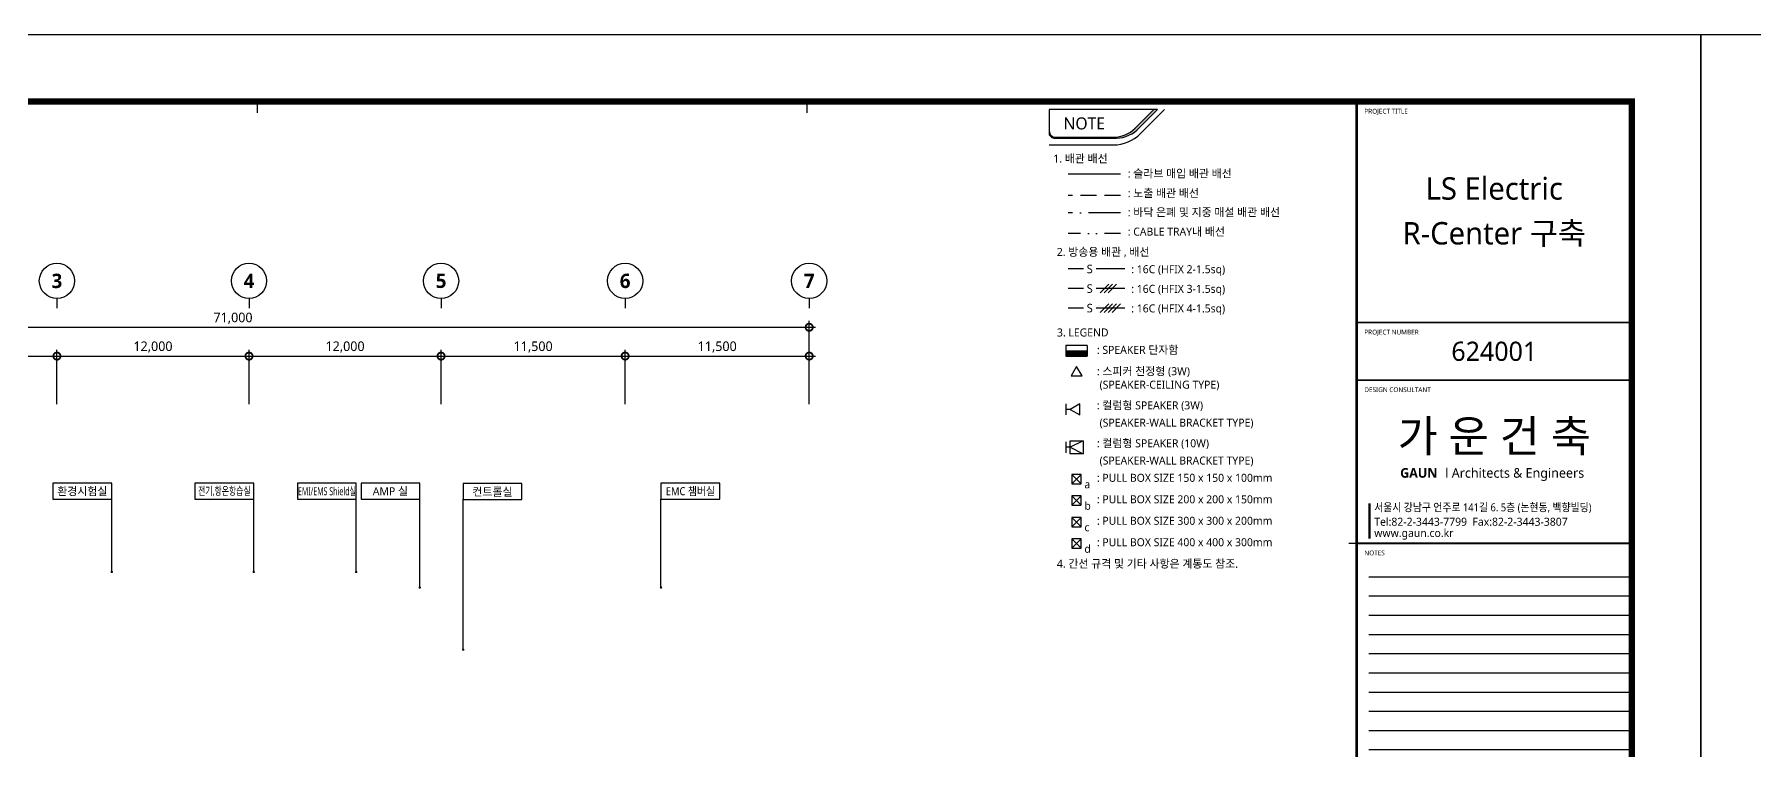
# Model space of a CAD drawing. Header units: millimetres. Extents: x -168200 to 336400, y 0 to 118800.
# Drawn here: x 64093 to 171564, y 74051 to 118800 of the extents above; entities that cross this region are included whole.
import ezdxf
from ezdxf.enums import TextEntityAlignment as Align

# ---------------------------------------------------------------- set-up
doc = ezdxf.new("R2010")
doc.units = ezdxf.units.MM
doc.header["$LTSCALE"] = 2000
doc.header["$PDMODE"] = 3
doc.header["$PDSIZE"] = -5
for name, pattern in [('DASHDOT3', [1.5, 1, -0.25, 0, -0.25]), ('DIVIDE', [1.25, 0.5, -0.25, 0, -0.25, 0, -0.25]), ('HIDDEN', [0.375, 0.25, -0.125])]:
    doc.linetypes.add(name, pattern=pattern)
doc.layers.get('Defpoints').update_dxf_attribs({"color": 167})
for name, color, linetype in [('arch', 8, 'Continuous'), ('elec-box', 6, 'Continuous'), ('REV', 1, 'Continuous'), ('S', 4, 'Continuous'), ('S2', 4, 'HIDDEN'), ('S3', 4, 'DASHDOT3'), ('S4', 4, 'DIVIDE'), ('SHT', 5, 'Continuous'), ('SYM', 3, 'Continuous'), ('SYM-BUB', 3, 'Continuous')]:
    doc.layers.add(name, color=color, linetype=linetype)
doc.styles.add('$0$스타일1', font='malgun.ttf')
doc.styles.add('GHS', font='malgun.ttf')
doc.styles.add('XR-SHEET$0$XR-SHEET$0$XR-SHEET$0$맑은고딕', font='malgun.ttf')
doc.styles.add('XR-SHEET$0$XR-SHEET$0$XREF-Form$0$맑은고딕', font='malgun.ttf')
doc.styles.add('XR-SHEET$0$XR-SHEET$0$XREF-Form$0$맑은고딕B', font='malgunbd.ttf')
doc.styles.add('스타일1', font='malgun.ttf')
doc.styles.add('스타일2', font='malgunbd.ttf')
doc.dimstyles.new('CJA', dxfattribs={"dimscale": 300, "dimtxt": 2.7, "dimasz": 1, "dimexe": 2, "dimexo": 3, "dimgap": 1, "dimtad": 1, "dimdec": 0, "dimzin": 1, "dimdsep": 46, "dimlunit": 6, "dimtxsty": '$0$스타일1', "dimblk": 'CJDOT', "dimcen": 0.09, "dimdle": 1, "dimclrd": 256, "dimclre": 256, "dimclrt": 3, "dimadec": 0, "dimazin": 0, "dimtfac": 1, "dimtdec": 0, "dimtix": 1, "dimtmove": 2, "dimatfit": 3, "dimldrblk": 'CJDOT', "dimfxl": 1, "dimtolj": 1, "dimtzin": 1, "dimarcsym": 0})
doc.dimstyles.new('DIM-QD 1', dxfattribs={"dimtxt": 3, "dimasz": 1.5, "dimexe": 1, "dimexo": 0, "dimgap": 1, "dimtad": 1, "dimdec": 3, "dimdsep": 46, "dimlunit": 6, "dimtxsty": '$0$스타일1', "dimblk1": 'ARCHTICK', "dimblk2": 'ARCHTICK', "dimsah": 1, "dimcen": 0, "dimclrd": 256, "dimclre": 256, "dimclrt": 3, "dimazin": 2, "dimtfac": 1, "dimtdec": 3, "dimtix": 1, "dimtmove": 2, "dimatfit": 3, "dimldrblk": 'ARCHTICK', "dimfxl": 1, "dimtolj": 1, "dimtzin": 0, "dimarcsym": 0})

# ---------------------------------------------------------------- blocks, each defined once
blk = doc.blocks.new('_DotSmall')
at = {"color": 0, "linetype": 'ByBlock', "const_width": 0.5}
blk.add_lwpolyline([(-0.0625, 0, 1), (0.0625, 0, 1)], format="xyb", close=True, dxfattribs=at)
blk = doc.blocks.new('*D7')
at = {"layer": 'arch', "color": 7, "lineweight": -2, "transparency": 16777216}
for p, q in [((41100, 100500), (112900, 100500)), ((41500, 95700), (41500, 100900)), ((112500, 95700), (112500, 100900))]:
    blk.add_line(p, q, dxfattribs=at)
at = {"layer": 'Defpoints', "color": 0, "transparency": 16777216}
for p in [(112500, 100500), (41500, 95100), (112500, 95100)]:
    blk.add_point(p, dxfattribs=at)
at = {"layer": 'arch', "color": 7, "lineweight": -2, "transparency": 16777216, "xscale": 900, "yscale": 900, "zscale": 900, "rotation": 180}
blk.add_blockref('_DotSmall', (41500, 100500), dxfattribs=at)
at = {"layer": 'arch', "color": 7, "lineweight": -2, "transparency": 16777216, "xscale": 900, "yscale": 900, "zscale": 900}
blk.add_blockref('_DotSmall', (112500, 100500), dxfattribs=at)
at = {"layer": 'arch', "color": 3, "transparency": 16777216, "insert": (76500, 101062), "char_height": 600, "attachment_point": 5, "style": '스타일1'}
blk.add_mtext('\\A1;71,000', dxfattribs=at)
blk = doc.blocks.new('CJDOT')
blk.add_line((-2, 0), (2, 0))
at = {"const_width": 0.5}
blk.add_lwpolyline([(-0.25, 0, 1), (0.25, 0, 1)], format="xyb", close=True, dxfattribs=at)
blk = doc.blocks.new('*D8')
at = {"layer": 'arch', "color": 7, "lineweight": -2, "transparency": 16777216}
for p, q in [((101000, 95700), (101000, 99100)), ((112500, 95700), (112500, 99100)), ((100600, 98700), (112900, 98700))]:
    blk.add_line(p, q, dxfattribs=at)
at = {"layer": 'Defpoints', "color": 0, "transparency": 16777216}
for p in [(112500, 98700), (101000, 95100), (112500, 95100)]:
    blk.add_point(p, dxfattribs=at)
at = {"layer": 'arch', "color": 7, "lineweight": -2, "transparency": 16777216, "xscale": 900, "yscale": 900, "zscale": 900, "rotation": 180}
blk.add_blockref('_DotSmall', (101000, 98700), dxfattribs=at)
at = {"layer": 'arch', "color": 7, "lineweight": -2, "transparency": 16777216, "xscale": 900, "yscale": 900, "zscale": 900}
blk.add_blockref('_DotSmall', (112500, 98700), dxfattribs=at)
at = {"layer": 'arch', "color": 3, "transparency": 16777216, "insert": (106750, 99262), "char_height": 600, "attachment_point": 5, "style": '스타일1'}
blk.add_mtext('\\A1;11,500', dxfattribs=at)
blk = doc.blocks.new('*D9')
at = {"layer": 'arch', "color": 7, "lineweight": -2, "transparency": 16777216}
for p, q in [((89500, 95700), (89500, 99100)), ((101000, 95700), (101000, 99100)), ((89100, 98700), (101400, 98700))]:
    blk.add_line(p, q, dxfattribs=at)
at = {"layer": 'Defpoints', "color": 0, "transparency": 16777216}
for p in [(101000, 98700), (89500, 95100), (101000, 95100)]:
    blk.add_point(p, dxfattribs=at)
at = {"layer": 'arch', "color": 7, "lineweight": -2, "transparency": 16777216, "xscale": 900, "yscale": 900, "zscale": 900, "rotation": 180}
blk.add_blockref('_DotSmall', (89500, 98700), dxfattribs=at)
at = {"layer": 'arch', "color": 7, "lineweight": -2, "transparency": 16777216, "xscale": 900, "yscale": 900, "zscale": 900}
blk.add_blockref('_DotSmall', (101000, 98700), dxfattribs=at)
at = {"layer": 'arch', "color": 3, "transparency": 16777216, "insert": (95250, 99262), "char_height": 600, "attachment_point": 5, "style": '스타일1'}
blk.add_mtext('\\A1;11,500', dxfattribs=at)
blk = doc.blocks.new('*D10')
at = {"layer": 'arch', "color": 7, "lineweight": -2, "transparency": 16777216}
for p, q in [((77500, 95700), (77500, 99100)), ((89500, 95700), (89500, 99100)), ((77100, 98700), (89900, 98700))]:
    blk.add_line(p, q, dxfattribs=at)
at = {"layer": 'Defpoints', "color": 0, "transparency": 16777216}
for p in [(89500, 98700), (77500, 95100), (89500, 95100)]:
    blk.add_point(p, dxfattribs=at)
at = {"layer": 'arch', "color": 7, "lineweight": -2, "transparency": 16777216, "xscale": 900, "yscale": 900, "zscale": 900, "rotation": 180}
blk.add_blockref('_DotSmall', (77500, 98700), dxfattribs=at)
at = {"layer": 'arch', "color": 7, "lineweight": -2, "transparency": 16777216, "xscale": 900, "yscale": 900, "zscale": 900}
blk.add_blockref('_DotSmall', (89500, 98700), dxfattribs=at)
at = {"layer": 'arch', "color": 3, "transparency": 16777216, "insert": (83500, 99262), "char_height": 600, "attachment_point": 5, "style": '스타일1'}
blk.add_mtext('\\A1;12,000', dxfattribs=at)
blk = doc.blocks.new('*D11')
at = {"layer": 'arch', "color": 7, "lineweight": -2, "transparency": 16777216}
for p, q in [((65500, 95700), (65500, 99100)), ((77500, 95700), (77500, 99100)), ((65100, 98700), (77900, 98700))]:
    blk.add_line(p, q, dxfattribs=at)
at = {"layer": 'Defpoints', "color": 0, "transparency": 16777216}
for p in [(77500, 98700), (65500, 95100), (77500, 95100)]:
    blk.add_point(p, dxfattribs=at)
at = {"layer": 'arch', "color": 7, "lineweight": -2, "transparency": 16777216, "xscale": 900, "yscale": 900, "zscale": 900, "rotation": 180}
blk.add_blockref('_DotSmall', (65500, 98700), dxfattribs=at)
at = {"layer": 'arch', "color": 7, "lineweight": -2, "transparency": 16777216, "xscale": 900, "yscale": 900, "zscale": 900}
blk.add_blockref('_DotSmall', (77500, 98700), dxfattribs=at)
at = {"layer": 'arch', "color": 3, "transparency": 16777216, "insert": (71500, 99262), "char_height": 600, "attachment_point": 5, "style": '스타일1'}
blk.add_mtext('\\A1;12,000', dxfattribs=at)
blk = doc.blocks.new('*D12')
at = {"layer": 'arch', "color": 7, "lineweight": -2, "transparency": 16777216}
for p, q in [((53500, 95700), (53500, 99100)), ((65500, 95700), (65500, 99100)), ((53100, 98700), (65900, 98700))]:
    blk.add_line(p, q, dxfattribs=at)
at = {"layer": 'Defpoints', "color": 0, "transparency": 16777216}
for p in [(65500, 98700), (53500, 95100), (65500, 95100)]:
    blk.add_point(p, dxfattribs=at)
at = {"layer": 'arch', "color": 7, "lineweight": -2, "transparency": 16777216, "xscale": 900, "yscale": 900, "zscale": 900, "rotation": 180}
blk.add_blockref('_DotSmall', (53500, 98700), dxfattribs=at)
at = {"layer": 'arch', "color": 7, "lineweight": -2, "transparency": 16777216, "xscale": 900, "yscale": 900, "zscale": 900}
blk.add_blockref('_DotSmall', (65500, 98700), dxfattribs=at)
at = {"layer": 'arch', "color": 3, "transparency": 16777216, "insert": (59500, 99262), "char_height": 600, "attachment_point": 5, "style": '스타일1'}
blk.add_mtext('\\A1;12,000', dxfattribs=at)
blk = doc.blocks.new('NEW_BUB')
at = {"layer": 'SYM-BUB', "color": 6}
blk.add_line((0, 3), (0, 0), dxfattribs=at)
blk.add_circle((0, 8.5), 5.5, dxfattribs=at)
at = {"layer": 'SYM-BUB', "color": 3, "style": '스타일2'}
blk.add_attdef('X', text='', height=4.5, dxfattribs=at).set_placement((0, 8.5), align=Align.MIDDLE)
blk = doc.blocks.new('XR-FORM-ET', base_point=(461, 408))
at = {"layer": 'Defpoints', "linetype": 'Continuous', "ltscale": 2}
for points in [[(147457, 84911), (163900, 84911)], [(147457, 84911), (163900, 84911)], [(147457, 83711), (163900, 83711)], [(147457, 83711), (163900, 83711)], [(147457, 82511), (163900, 82511)], [(147457, 82511), (163900, 82511)], [(147457, 81311), (163900, 81311)], [(147457, 81311), (163900, 81311)], [(147457, 80111), (163900, 80111)], [(147457, 80111), (163900, 80111)], [(147457, 78911), (163900, 78911)], [(147457, 78911), (163900, 78911)], [(147457, 77711), (163900, 77711)], [(147457, 77711), (163900, 77711)], [(147457, 76511), (163900, 76511)], [(147457, 76511), (163900, 76511)], [(147457, 75311), (163900, 75311)], [(147457, 75311), (163900, 75311)], [(147457, 74111), (163900, 74111)], [(147457, 74111), (163900, 74111)]]:
    blk.add_lwpolyline(points, dxfattribs=at)
at = {"layer": 'SHT', "color": 171}
for p, q in [((78000, 114600), (78000, 113900)), ((112350, 114600), (112350, 113900)), ((146700, 87000), (146000, 87000))]:
    blk.add_line(p, q, dxfattribs=at)
at = {"layer": 'SHT'}
blk.add_lwpolyline([(0, 118800), (168200, 118800), (168200, 0), (0, 0)], close=True, dxfattribs=at)
at = {"layer": 'SHT', "const_width": 400}
blk.add_lwpolyline([(9300, 114600), (163900, 114600), (163900, 4200), (9300, 4200)], close=True, dxfattribs=at)
at = {"layer": 'SHT'}
for points, const_width in [([(146700, 114600), (146700, 4200)], 160), ([(146700, 100800), (163900, 100800)], 114), ([(146700, 97200), (163900, 97200)], 114), ([(146700, 87000), (163900, 87000)], 114)]:
    blk.add_lwpolyline(points, dxfattribs=dict(at, const_width=const_width))
at = {"layer": 'SHT', "color": 7, "const_width": 140}
blk.add_lwpolyline([(147500, 89500), (147500, 87300)], dxfattribs=at)
at = {"layer": 'SHT', "color": 9, "style": 'XR-SHEET$0$XR-SHEET$0$XREF-Form$0$맑은고딕'}
for s, p in [('PROJECT TITLE', (147180, 114000)), ('PROJECT NUMBER', (147180, 100200)), ('DESIGN CONSULTANT', (147180, 96600)), ('NOTES', (147180, 86400))]:
    blk.add_text(s, height=300, dxfattribs=at).set_placement(p, align=Align.MIDDLE_LEFT)
at = {"layer": 'SHT', "color": 3}
for s, height, style, p in [('LS Electric', 1400, 'XR-SHEET$0$XR-SHEET$0$XR-SHEET$0$맑은고딕', (155300, 109174)), ('R-Center 구축', 1400, 'XR-SHEET$0$XR-SHEET$0$XR-SHEET$0$맑은고딕', (155300, 106374)), ('GAUN ', 600, 'XR-SHEET$0$XR-SHEET$0$XREF-Form$0$맑은고딕B', (150686, 91400))]:
    blk.add_text(s, height=height, dxfattribs=dict(at, style=style)).set_placement(p, align=Align.MIDDLE_CENTER)
at = {"layer": 'SHT', "style": 'XR-SHEET$0$XR-SHEET$0$XR-SHEET$0$맑은고딕'}
blk.add_text('624001', height=1200, dxfattribs=at).set_placement((155300, 99000), align=Align.MIDDLE_CENTER)
at = {"layer": 'SHT', "color": 2, "style": 'XR-SHEET$0$XR-SHEET$0$XREF-Form$0$맑은고딕B'}
blk.add_text('가 운 건 축', height=2000, dxfattribs=at).set_placement((155300, 93700), align=Align.MIDDLE_CENTER)
at = {"layer": 'SHT', "color": 7, "style": 'XR-SHEET$0$XR-SHEET$0$XREF-Form$0$맑은고딕'}
blk.add_text('l Architects & Engineers', height=600, dxfattribs=at).set_placement((156577, 91400), align=Align.MIDDLE_CENTER)
at = {"layer": 'SHT', "color": 7, "style": 'XR-SHEET$0$XR-SHEET$0$XREF-Form$0$맑은고딕', "width": 0.9}
blk.add_text('서울시 강남구 언주로 141길 6. 5층 (논현동, 백향빌딩)', height=500, dxfattribs=at).set_placement((147800, 89250), align=Align.MIDDLE_LEFT)
at = {"layer": 'SHT', "color": 7, "style": 'XR-SHEET$0$XR-SHEET$0$XREF-Form$0$맑은고딕'}
for s, p in [('Tel:82-2-3443-7799  Fax:82-2-3443-3807', (147800, 88350)), ('www.gaun.co.kr', (147800, 87650))]:
    blk.add_text(s, height=500, dxfattribs=at).set_placement(p, align=Align.MIDDLE_LEFT)
blk = doc.blocks.new('TT22')
blk.add_wipeout([(0, -150), (57, -139), (106, -106), (139, -57), (150, 0), (139, 57), (106, 106), (57, 139), (0, 150), (-57, 139), (-106, 106), (-139, 57), (-150, 0), (-139, -57), (-106, -106), (-57, -139)]).dxf.layer = 'SYM'
at = {"layer": 'SYM'}
blk.add_lwpolyline([(130, -75), (-130, -75), (0, 150), (130, -75)], close=True, dxfattribs=at)
blk = doc.blocks.new('B21')
at = {"layer": 'SYM'}
for p, q in [((1.5, 0), (2.46, 0)), ((2.46, 1.26), (2.46, -1.28))]:
    blk.add_line(p, q, dxfattribs=at)
blk.add_wipeout([(0, -1.5), (0.57, -1.39), (1.06, -1.06), (1.39, -0.57), (1.5, 0), (1.39, 0.57), (1.06, 1.06), (0.57, 1.39), (0, 1.5), (-0.57, 1.39), (-1.06, 1.06), (-1.39, 0.57), (-1.5, 0), (-1.39, -0.57), (-1.06, -1.06), (-0.57, -1.39)]).dxf.layer = 'SYM'
blk.add_lwpolyline([(1.5, 0), (-0.75, 1.3), (-0.75, -1.3)], close=True, dxfattribs=at)
blk = doc.blocks.new('h2')
at = {"layer": 'SYM'}
for p, q in [((-2, 2), (2, -2)), ((2, 2), (-2, -2))]:
    blk.add_line(p, q, dxfattribs=at)
blk.add_lwpolyline([(-2, 2), (-2, -2), (2, -2), (2, 2)], close=True, dxfattribs=at)
blk = doc.blocks.new('NOTE')
blk.add_wipeout([(0, 0), (0, -17552), (11222, -17552), (11222, 0)]).dxf.layer = 'SYM'
at = {"layer": 'SYM'}
for color, points in [(256, [(0, -940, 0.263053), (239, -1075), (2403, -1075, 0.190352), (3289, -767), (4056, 0), (3916, 0), (3219, -697, -0.195367), (2403, -1035), (239, -1035, -0.414214), (0, -796)]), (6, [(1426, -9242), (1426, -9042), (626, -9042), (626, -9242)])]:
    blk.add_hatch(color=color, dxfattribs=at).paths.add_polyline_path(points)
at = {"layer": 'S', "linetype": 'Continuous'}
for p, q in [((2667, -2422), (708, -2422)), ((1284, -5972), (708, -5972)), ((2836, -5972), (1764, -5972)), ((1284, -6708), (708, -6708)), ((2836, -6708), (1764, -6708)), ((1284, -7441), (708, -7441)), ((2836, -7441), (1764, -7441))]:
    blk.add_line(p, q, dxfattribs=at)
at = {"layer": 'S2', "ltscale": 1.2}
blk.add_line((2667, -3224), (708, -3224), dxfattribs=at)
at = {"layer": 'S3', "ltscale": 0.6}
blk.add_line((2667, -3865), (708, -3865), dxfattribs=at)
at = {"layer": 'S4', "ltscale": 0.6}
blk.add_line((2667, -4646), (708, -4646), dxfattribs=at)
at = {"layer": 'SYM'}
for p, q in [((3422, -901), (4323, 0)), ((0, -1323), (2404, -1323)), ((2228, -6549), (1911, -6866)), ((2377, -6549), (2061, -6866)), ((2527, -6549), (2210, -6866)), ((2228, -7283), (1911, -7600)), ((2377, -7283), (2061, -7600)), ((2527, -7283), (2210, -7600)), ((2676, -7283), (2359, -7600)), ((626, -8842), (626, -9242)), ((1426, -8842), (626, -8842)), ((1426, -8842), (1426, -9242)), ((626, -9042), (1426, -9042)), ((626, -9242), (1426, -9242)), ((633, -12861), (633, -12454)), ((633, -12861), (633, -12454)), ((633, -12861), (633, -12454)), ((786, -12658), (633, -12658)), ((786, -12658), (633, -12658)), ((786, -12658), (633, -12658)), ((1266, -12418), (786, -12658)), ((786, -12898), (786, -12418)), ((786, -12418), (1266, -12418)), ((786, -12658), (1266, -12898)), ((1266, -12418), (1266, -12898)), ((1266, -12898), (786, -12898))]:
    blk.add_line(p, q, dxfattribs=at)
for points in [[(0, -796, 0.414214), (239, -1035), (2403, -1035, 0.195367), (3219, -697), (3916, 0)], [(0, -796, 0.414214), (239, -1035), (2403, -1035, 0.195367), (3219, -697), (3916, 0)], [(0, -796), (0, -940, 0.263053), (239, -1075), (2403, -1075, 0.190352), (3289, -767)]]:
    blk.add_lwpolyline(points, format="xyb", dxfattribs=at)
for points in [[(3916, 0), (0, 0), (0, -796)], [(3289, -767), (4056, 0), (3916, 0)]]:
    blk.add_lwpolyline(points, dxfattribs=at)
blk.add_arc((2395, 139), 1461, 270.35052, 314.64948, dxfattribs=at)
at = {"xscale": 160, "yscale": 160, "zscale": 160, "rotation": 180}
blk.add_blockref('B21', (1026, -11236), dxfattribs=at)
at = {"layer": 'SYM'}
for name, p, xscale, yscale, zscale in [('TT22', (1026, -9865), -1.6, 1.6, 1.6), ('h2', (1026, -13850), 87.50000372904395, 87.50000372904395, 87.50000372904395), ('h2', (1026, -14655), 87.50000372904395, 87.50000372904395, 87.50000372904395), ('h2', (1026, -15460), 87.50000372904395, 87.50000372904395, 87.50000372904395), ('h2', (1026, -16265), 87.50000372904395, 87.50000372904395, 87.50000372904395)]:
    blk.add_blockref(name, p, dxfattribs=dict(at, xscale=xscale, yscale=yscale, zscale=zscale))
at = {"layer": 'SYM', "style": 'GHS'}
blk.add_text('NOTE', height=450, dxfattribs=at).set_placement((1312, -518), align=Align.MIDDLE_CENTER)
for s, height, p in [('1. 배관 배선', 300, (152, -1833)), (': 슬라브 매입 배관 배선', 300, (2943, -2394)), (': 노출 배관 배선', 300, (2943, -3130)), (': 바닥 은폐 및 지중 매설 배관 배선', 300, (2943, -3845)), (': CABLE TRAY내 배선', 300, (2943, -4574)), ('2. 방송용 배관 , 배선', 300, (283, -5335)), ('S', 320, (1403, -5972)), (': 16C (HFIX 2-1.5sq)', 300, (3074, -5983)), ('S', 320, (1403, -6708)), (': 16C (HFIX 3-1.5sq)', 300, (3074, -6719)), ('S', 320, (1403, -7441)), (': 16C (HFIX 4-1.5sq)', 300, (3074, -7452)), ('3. LEGEND', 300, (287, -8354)), (': SPEAKER 단자함', 300, (1785, -9006)), (': 스피커 천정형 (3W)', 300, (1785, -9806)), (' (SPEAKER-CEILING TYPE)', 300, (1785, -10311)), (': 컬럼형 SPEAKER (3W)', 300, (1785, -11086)), (' (SPEAKER-WALL BRACKET TYPE)', 300, (1785, -11735)), (': 컬럼형 SPEAKER (10W)', 300, (1785, -12508)), (' (SPEAKER-WALL BRACKET TYPE)', 300, (1785, -13156)), (': PULL BOX SIZE 150 x 150 x 100mm', 300, (1785, -13803)), (': PULL BOX SIZE 200 x 200 x 150mm', 300, (1785, -14608)), (': PULL BOX SIZE 300 x 300 x 200mm', 300, (1785, -15413)), (': PULL BOX SIZE 400 x 400 x 300mm', 300, (1785, -16218)), ('4. 간선 규격 및 기타 사항은 계통도 참조.', 300, (287, -17023))]:
    blk.add_text(s, height=height, dxfattribs=at).set_placement(p, align=Align.MIDDLE_LEFT)
for s, p in [('a', (1317, -14198)), ('b', (1317, -15003)), ('c', (1317, -15808)), ('d', (1317, -16613))]:
    blk.add_text(s, height=300, dxfattribs=at).set_placement(p)
blk = doc.blocks.new('_ARCHTICK')
at = {"color": 0, "linetype": 'ByBlock', "const_width": 0.15}
blk.add_lwpolyline([(-0.5, -0.5), (0.5, 0.5)], dxfattribs=at)

msp = doc.modelspace()

# ---------------------------------------------------------------- block references
at = {"layer": 'arch', "xscale": 200.0000000000001, "yscale": 200.0000000000001, "zscale": 200.0000000000001}
for p, values in [((65500, 101700), {'X': '3'}), ((77500, 101700), {'X': '4'}), ((89500, 101700), {'X': '5'}), ((101000, 101700), {'X': '6'}), ((112500, 101700), {'X': '7'})]:
    msp.add_blockref('NEW_BUB', p, dxfattribs=at).add_auto_attribs(values)
at = {"layer": 'S'}
for p in [(461, 408.4), (168661, 408.4)]:
    msp.add_blockref('XR-FORM-ET', p, dxfattribs=at)

# ---------------------------------------------------------------- dimensions: what is measured, and where the dimension line sits
at = {"layer": 'arch'}
dim = msp.add_linear_dim(base=(112500, 100500), p1=(41500, 95100), p2=(112500, 95100), angle=180, dimstyle='CJA', override={"dimscale": 200, "dimtxt": 3, "dimasz": 4.5, "dimtxsty": '스타일1', "dimblk1": 'DotSmall', "dimblk2": 'DotSmall', "dimsah": 1, "dimdle": 2, "dimclrd": 7, "dimclre": 7}, dxfattribs=at)
dim.commit()
dim.dimension.update_dxf_attribs({"geometry": '*D7', "text_midpoint": (76500, 101062), "dimtype": 128})
for base, p1, p2, picture, middle in [((65500, 98700), (53500, 95100), (65500, 95100), '*D12', (59500, 99262)), ((77500, 98700), (65500, 95100), (77500, 95100), '*D11', (71500, 99262)), ((89500, 98700), (77500, 95100), (89500, 95100), '*D10', (83500, 99262)), ((101000, 98700), (89500, 95100), (101000, 95100), '*D9', (95250, 99262)), ((112500, 98700), (101000, 95100), (112500, 95100), '*D8', (106750, 99262))]:
    dim = msp.add_linear_dim(base=base, p1=p1, p2=p2, dimstyle='CJA', override={"dimscale": 200, "dimtxt": 3, "dimasz": 4.5, "dimtxsty": '스타일1', "dimblk1": 'DotSmall', "dimblk2": 'DotSmall', "dimsah": 1, "dimdle": 2, "dimclrd": 7, "dimclre": 7}, dxfattribs=at)
    dim.commit()
    dim.dimension.update_dxf_attribs({"geometry": picture, "text_midpoint": middle})

# ---------------------------------------------------------------- leaders
at = {"layer": 'elec-box'}
for points in [[(68923.5, 85213.2), (68923.5, 89738), (68923.5, 89770.5)], [(77794.4, 85213.2), (77794.4, 89738), (77794.4, 89770.5)], [(84196.1, 85213.2), (84196.1, 89738), (84196.1, 89770.5)], [(88167.9, 84241.9), (88167.9, 89738), (88167.9, 89770.5)], [(90877, 80360.7), (90877, 89738), (90877, 89770.5)], [(103239.8, 84241.9), (103239.8, 89738), (103239.8, 89770.5)]]:
    msp.add_leader(points, dimstyle='DIM-QD 1', override={"dimscale": 100, "dimasz": 1.5, "dimtad": 0, "dimclrd": 6, "dimldrblk": 'DOT'}, dxfattribs=at)

# ---------------------------------------------------------------- next in the draw order: block references
at = {"layer": 'REV', "xscale": 1.666666666666667, "yscale": 1.666666666666667, "zscale": 1.666666666666667}
msp.add_blockref('NOTE', (127496.4, 114100), dxfattribs=at)

# ---------------------------------------------------------------- next in the draw order: wipeouts: each hides what was drawn before it
at = {"color": 6}
for points in [[(65253.3, 90770.5), (68923.5, 90770.5), (68923.5, 89770.5), (65253.3, 89770.5)], [(74124.2, 90770.5), (77794.4, 90770.5), (77794.4, 89770.5), (74124.2, 89770.5)], [(80525.9, 90770.5), (84196.1, 90770.5), (84196.1, 89770.5), (80525.9, 89770.5)], [(90877, 90738), (94547.2, 90738), (94547.2, 89738), (90877, 89738)], [(103239.8, 90770.5), (106910, 90770.5), (106910, 89770.5), (103239.8, 89770.5)]]:
    msp.add_wipeout(points, dxfattribs=at).dxf.layer = 'elec-box'

# ---------------------------------------------------------------- next in the draw order: linework, layer by layer
at = {"layer": 'elec-box', "color": 6}
for points in [[(65253.3, 89770.5), (68923.5, 89770.5), (68923.5, 90770.5), (65253.3, 90770.5)], [(74124.2, 89770.5), (77794.4, 89770.5), (77794.4, 90770.5), (74124.2, 90770.5)], [(80525.9, 89770.5), (84196.1, 89770.5), (84196.1, 90770.5), (80525.9, 90770.5)], [(90877, 89738), (94547.2, 89738), (94547.2, 90738), (90877, 90738)], [(103239.8, 89770.5), (106910, 89770.5), (106910, 90770.5), (103239.8, 90770.5)]]:
    msp.add_lwpolyline(points, close=True, dxfattribs=at)

# ---------------------------------------------------------------- next in the draw order: texts
at = {"layer": 'elec-box', "color": 3, "style": 'GHS'}
for s, p in [('환경시험실', (67088.4, 90270.5)), ('컨트롤실', (92712.1, 90238))]:
    msp.add_text(s, height=500, dxfattribs=at).set_placement(p, align=Align.MIDDLE)
for s, width, p in [('전기,항온항습실', 0.7, (75959.3, 90270.5)), ('EMI/EMS Shield실', 0.6, (82361, 90270.5)), ('EMC 챔버실', 0.9, (105074.9, 90270.5))]:
    msp.add_text(s, height=500, dxfattribs=dict(at, width=width)).set_placement(p, align=Align.MIDDLE)

# ---------------------------------------------------------------- next in the draw order: wipeouts: each hides what was drawn before it
at = {"color": 6}
msp.add_wipeout([(84497.7, 90770.5), (88167.9, 90770.5), (88167.9, 89770.5), (84497.7, 89770.5)], dxfattribs=at).dxf.layer = 'elec-box'

# ---------------------------------------------------------------- next in the draw order: linework, layer by layer
at = {"layer": 'elec-box', "color": 6}
msp.add_lwpolyline([(84497.7, 89770.5), (88167.9, 89770.5), (88167.9, 90770.5), (84497.7, 90770.5)], close=True, dxfattribs=at)

# ---------------------------------------------------------------- next in the draw order: texts
at = {"layer": 'elec-box', "color": 3, "style": 'GHS'}
msp.add_text('AMP 실', height=500, dxfattribs=at).set_placement((86332.8, 90270.5), align=Align.MIDDLE)

doc.saveas('drawing.dxf')
